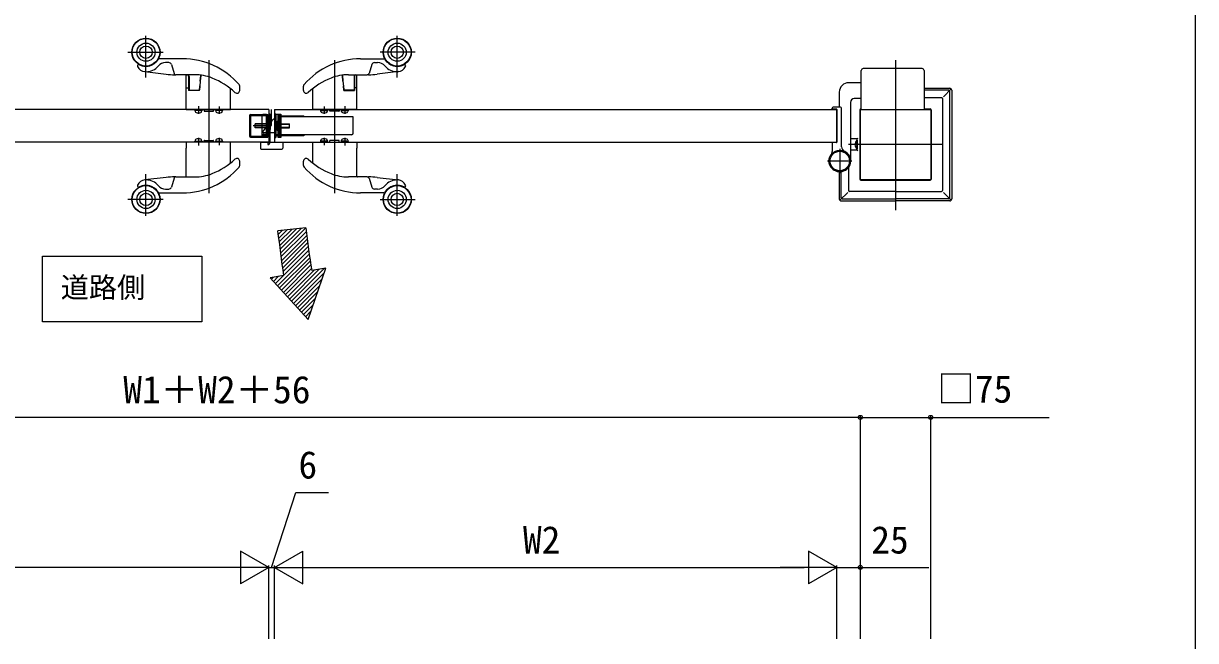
# Model space of a CAD drawing. Units: millimetres, scale not verified. Extents: x -875 to 875, y -1304 to 1298.
# Drawn here: x 250 to 875, y 590 to 920 of the extents above; entities that cross this region are included whole.
import ezdxf
from ezdxf.enums import TextEntityAlignment as Align

# ---------------------------------------------------------------- set-up
doc = ezdxf.new("R2010")
doc.units = ezdxf.units.MM
doc.header["$LTSCALE"] = 6
for name, color, linetype in [('0-2_USER1', 3, 'Continuous'), ('0-5_YKK_12', 2, 'Continuous'), ('0-7_YKK_A1', 4, 'Continuous'), ('0-8_YKK_D', 6, 'Continuous'), ('0-9_YKK_ZWAK', 7, 'Continuous')]:
    doc.layers.add(name, color=color, linetype=linetype)
doc.styles.add('ＭＳ ゴシック', font='')
doc.styles.get('ＭＳ ゴシック').set_extended_font_data('MS Gothic')

msp = doc.modelspace()

# ---------------------------------------------------------------- linework, layer by layer
at = {"layer": '0-2_USER1'}
msp.add_lwpolyline([(345, 795.5), (345, 760.5), (260, 760.5), (260, 795.5)], close=True, dxfattribs=at)
at = {"layer": '0-5_YKK_12'}
for p, q in [((382.25, 865.25), (382.25, 873.75)), ((382.15, 865), (372.391, 865))]:
    msp.add_line(p, q, dxfattribs=at)
at = {"layer": '0-7_YKK_A1'}
for p, q in [((315.25, 890.811), (315.25, 913.05)), ((449.25, 890.811), (449.25, 913.05)), ((305.6, 904.25), (324.4, 904.25)), ((334.75, 900.75), (322.321, 900.75)), ((429.75, 900.75), (442.179, 900.75)), ((458.9, 904.25), (440.1, 904.25)), ((314.653, 893.886), (326.018, 892.518)), ((327.392, 898.75), (325.703, 898.75)), ((328.826, 897.691), (330.283, 892.956)), ((348.75, 899.952), (348.75, 829.021)), ((415.75, 899.952), (415.75, 829.021)), ((435.674, 897.691), (434.217, 892.956)), ((437.108, 898.75), (438.797, 898.75)), ((449.847, 893.886), (438.482, 892.518)), ((696.75, 873.75), (696.75, 894.5)), ((729.25, 895.5), (697.75, 895.5)), ((715, 900), (715, 820)), ((730.25, 894.5), (730.25, 873.75)), ((330.498, 892.25), (331.232, 892.25)), ((341.25, 892.25), (331.232, 892.25)), ((336.75, 885.25), (336.75, 891.75)), ((338, 891.5), (338, 885.25)), ((338.25, 891.25), (338.25, 890.367)), ((344.172, 888.82), (343.941, 886.18)), ((344.436, 891.837), (344.172, 888.82)), ((344.174, 888.745), (344.439, 891.782)), ((344.444, 891.904), (344.45, 891.903)), ((420.056, 891.904), (420.05, 891.903)), ((420.326, 888.745), (420.061, 891.782)), ((420.064, 891.837), (420.328, 888.82)), ((420.328, 888.82), (420.559, 886.18)), ((423.25, 892.25), (433.268, 892.25)), ((426.25, 891.25), (426.25, 890.367)), ((426.5, 891.5), (426.5, 885.25)), ((427.75, 885.25), (427.75, 891.75)), ((434.002, 892.25), (433.268, 892.25)), ((696.75, 888), (690, 888)), ((336.75, 873.75), (336.75, 885.25)), ((336.75, 885.25), (338, 885.25)), ((338, 885.25), (338, 883.9)), ((343.75, 883.9), (338, 883.9)), ((338.5, 884), (343.521, 884)), ((343.75, 883.9), (343.956, 886.254)), ((343.941, 886.18), (343.77, 884.228)), ((360.25, 873.75), (360.25, 884.654)), ((365.25, 883.881), (365.25, 886.073)), ((399.25, 883.881), (399.25, 886.073)), ((404.25, 873.75), (404.25, 884.654)), ((420.75, 883.9), (420.544, 886.254)), ((420.559, 886.18), (420.73, 884.228)), ((420.75, 883.9), (426.5, 883.9)), ((426, 884), (420.979, 884)), ((426.5, 885.25), (426.5, 883.9)), ((427.75, 885.25), (426.5, 885.25)), ((427.75, 873.75), (427.75, 885.25)), ((685, 883), (685, 875)), ((730.25, 885), (744.002, 885)), ((743.451, 883.951), (730.25, 883.951)), ((744.708, 884.708), (740.5, 880.5)), ((743.951, 826.549), (743.951, 883.451)), ((745, 884.002), (745, 825.998)), ((343.25, 875.487), (343.25, 871.464)), ((354.25, 875.264), (354.25, 871.464)), ((410.25, 875.264), (410.25, 871.464)), ((421.25, 875.487), (421.25, 871.464)), ((691, 877.5), (691, 846.25)), ((696.75, 879.5), (693, 879.5)), ((739.5, 880), (730.25, 880)), ((740, 879.5), (740, 830.5)), ((336.75, 873.75), (360.25, 873.75)), ((341.5, 873.25), (341.549, 872.69)), ((344.951, 872.69), (345, 873.25)), ((346.25, 873.75), (346.25, 872.9)), ((346.4, 872.75), (351.1, 872.75)), ((351.25, 872.9), (351.25, 873.75)), ((352.35, 873.25), (352.35, 873.75)), ((356.15, 873.25), (352.35, 873.25)), ((352.5, 873.25), (352.549, 872.69)), ((355.951, 872.69), (356, 873.25)), ((356.15, 873.75), (356.15, 873.25)), ((370.5, 870.5), (370.5, 859.5)), ((370.5, 870.5), (380.75, 870.5)), ((371, 871), (380.25, 871)), ((371, 870.5), (371, 859.5)), ((377.25, 859.25), (377.25, 870.75)), ((379.5, 871), (377.5, 871)), ((379.5, 871), (380.25, 871)), ((379.5, 859), (379.5, 871)), ((379.5, 871), (380.25, 871)), ((380.25, 871), (380.25, 859)), ((380.25, 860.21), (380.25, 871)), ((380.75, 873.75), (380.75, 856.25)), ((380.75, 871.25), (380.75, 860.5)), ((380.75, 870.5), (380.75, 859.5)), ((383.75, 873.75), (383.75, 856.25)), ((383.75, 871.25), (383.75, 858.75)), ((384.5, 871.25), (383.75, 871.25)), ((384.5, 871.25), (384.5, 858.75)), ((385.75, 858.8), (385.75, 871.2)), ((385.75, 871.2), (386.25, 871.2)), ((385.75, 871.1), (385.75, 867.5)), ((386.25, 871.2), (386.25, 858.8)), ((387.25, 870.25), (399.5, 870.25)), ((425.75, 869.75), (387.25, 869.75)), ((399.5, 869.75), (399.5, 870.25)), ((427.75, 873.75), (404.25, 873.75)), ((408.35, 873.75), (408.35, 873.25)), ((408.35, 873.25), (412.15, 873.25)), ((408.549, 872.69), (408.5, 873.25)), ((412, 873.25), (411.951, 872.69)), ((412.15, 873.25), (412.15, 873.75)), ((413.25, 872.9), (413.25, 873.75)), ((418.1, 872.75), (413.4, 872.75)), ((418.25, 873.75), (418.25, 872.9)), ((419.549, 872.69), (419.5, 873.25)), ((423, 873.25), (422.951, 872.69)), ((681.25, 874.15), (681.25, 874.5)), ((683.6, 873.9), (681.5, 873.9)), ((685.25, 875), (681.75, 875)), ((683.75, 856.25), (683.75, 873.75)), ((686.25, 853.721), (686.25, 874)), ((696, 873.5), (696, 836.5)), ((696.75, 874), (696.5, 874)), ((730.25, 874), (733.5, 874)), ((734, 873.5), (734, 836.5)), ((373.5, 864), (373.5, 866)), ((380.75, 866), (373.5, 866)), ((380.75, 865.81), (373.5, 865.81)), ((380.75, 864.19), (373.5, 864.19)), ((380.75, 864), (373.5, 864)), ((379, 863.56), (381.25, 866.187)), ((380.75, 866.75), (380.25, 866.75)), ((380.25, 863.25), (380.75, 863.25)), ((380.75, 863.6), (380.75, 866.4)), ((381.35, 863), (380.75, 863.6)), ((381.25, 866.187), (382.921, 868.138)), ((381.35, 867), (381.35, 863)), ((381.5, 863), (381.35, 863)), ((381.5, 867), (381.5, 863)), ((381.5, 863), (381.5, 867)), ((383.9, 867), (383.75, 867)), ((383.9, 863), (383.75, 863)), ((383.9, 863), (383.9, 867)), ((384.9, 866), (383.9, 867)), ((384.9, 864), (383.9, 863)), ((387.25, 866), (384.9, 866)), ((384.9, 864), (384.9, 866)), ((384.9, 865.8), (387.25, 865.8)), ((384.9, 864.2), (387.25, 864.2)), ((387.25, 864), (384.9, 864)), ((385.3, 867.5), (385.75, 867.5)), ((385.3, 867.5), (385.3, 862.5)), ((387.25, 866), (391.75, 866)), ((387.25, 865.8), (391.75, 865.8)), ((387.25, 864.2), (391.75, 864.2)), ((387.25, 864), (391.75, 864)), ((391.75, 864), (391.75, 866)), ((341.35, 856.25), (341.35, 856.75)), ((341.35, 856.75), (345.15, 856.75)), ((341.549, 857.31), (341.5, 856.75)), ((343.25, 858.536), (343.25, 854.513)), ((345, 856.75), (344.951, 857.31)), ((345.15, 856.75), (345.15, 856.25)), ((346.25, 856.25), (346.25, 857.1)), ((346.4, 857.25), (351.1, 857.25)), ((351.25, 856.25), (351.25, 857.1)), ((352.549, 857.31), (352.5, 856.75)), ((354.25, 858.536), (354.25, 854.736)), ((356, 856.75), (355.951, 857.31)), ((370.5, 859.5), (380.75, 859.5)), ((371, 859), (380.25, 859)), ((377.5, 860.5), (380.75, 860.5)), ((377.5, 859), (379.5, 859)), ((383.75, 861.25), (378, 861.25)), ((380.25, 859), (379.5, 859)), ((379.5, 859), (380.25, 859)), ((380.25, 860.291), (380.25, 859.8)), ((380.25, 859.8), (380.25, 859)), ((380.75, 859.75), (380.75, 856.25)), ((383.75, 858.75), (384.5, 858.75)), ((385.75, 860.25), (384.5, 860.25)), ((385.75, 859.75), (384.5, 859.75)), ((385.75, 862.5), (385.3, 862.5)), ((385.75, 862.5), (385.75, 860.25)), ((386.25, 858.8), (385.75, 858.8)), ((424.95, 860.25), (387.25, 860.25)), ((399.5, 859.75), (387.25, 859.75)), ((399.5, 860.25), (399.5, 859.75)), ((408.5, 856.75), (408.549, 857.31)), ((410.25, 858.536), (410.25, 854.736)), ((411.951, 857.31), (412, 856.75)), ((413.25, 856.25), (413.25, 857.1)), ((418.1, 857.25), (413.4, 857.25)), ((418.25, 856.25), (418.25, 857.1)), ((419.35, 856.75), (419.35, 856.25)), ((423.15, 856.75), (419.35, 856.75)), ((419.5, 856.75), (419.549, 857.31)), ((421.25, 858.536), (421.25, 854.513)), ((422.951, 857.31), (423, 856.75)), ((423.15, 856.25), (423.15, 856.75)), ((694.346, 857.375), (694.6, 857.375)), ((694.6, 857.375), (694.6, 852.625)), ((380.75, 856.25), (80.75, 856.25)), ((336.75, 856.25), (336.75, 854.75)), ((360.25, 856.25), (336.75, 856.25)), ((336.75, 854.75), (336.75, 853)), ((336.75, 838), (336.75, 853)), ((360.25, 845.346), (360.25, 856.25)), ((376.25, 856.25), (376.25, 853)), ((376.25, 856.25), (388.25, 856.25)), ((376.75, 852.5), (387.75, 852.5)), ((380.25, 855.75), (380.25, 855)), ((383.75, 856.25), (683.75, 856.25)), ((388.25, 856.25), (388.25, 853)), ((404.25, 856.25), (427.75, 856.25)), ((404.25, 845.346), (404.25, 856.25)), ((427.75, 856.25), (427.75, 854.75)), ((427.75, 854.75), (427.75, 853)), ((427.75, 838), (427.75, 853)), ((681.25, 855.85), (681.25, 851.331)), ((683.6, 856.1), (681.5, 856.1)), ((685.25, 852.75), (685.25, 839.75)), ((740, 855), (690, 855)), ((694.6, 852), (691, 852)), ((365.25, 843.927), (365.25, 846.119)), ((399.25, 843.927), (399.25, 846.119)), ((678.75, 846.25), (691.75, 846.25)), ((315.25, 816.95), (315.25, 839.189)), ((331.232, 837.75), (330.498, 837.75)), ((331.232, 837.75), (341.25, 837.75)), ((433.268, 837.75), (423.25, 837.75)), ((433.268, 837.75), (434.002, 837.75)), ((449.25, 816.95), (449.25, 839.189)), ((685, 840.499), (685, 825.998)), ((686.049, 826.549), (686.049, 840.556)), ((690, 843.01), (690, 830.5)), ((326.018, 837.482), (314.653, 836.114)), ((330.283, 837.044), (328.826, 832.309)), ((434.217, 837.044), (435.674, 832.309)), ((438.482, 837.482), (449.847, 836.114)), ((696.5, 836), (714.75, 836)), ((715, 835.749), (715, 825.251)), ((715.25, 836), (733.5, 836)), ((324.4, 825.75), (305.6, 825.75)), ((322.321, 829.25), (334.75, 829.25)), ((325.703, 831.25), (327.392, 831.25)), ((442.179, 829.25), (429.75, 829.25)), ((438.797, 831.25), (437.108, 831.25)), ((440.1, 825.75), (458.9, 825.75)), ((689.5, 829.5), (685.292, 825.292)), ((686.549, 826.049), (714.75, 826.049)), ((714.75, 830), (690.5, 830)), ((715.25, 830), (739.5, 830)), ((743.451, 826.049), (715.25, 826.049)), ((740.5, 829.5), (744.708, 825.292)), ((685.998, 825), (714.75, 825)), ((744.002, 825), (715.25, 825)), ((400.502, 810.59), (385.586, 809.001)), ((387.958, 809.254), (385.838, 807.133)), ((390.471, 809.521), (386.104, 805.154)), ((392.984, 809.789), (386.369, 803.174)), ((395.497, 810.057), (386.633, 801.193)), ((398.009, 810.324), (386.896, 799.211)), ((400.504, 810.574), (387.158, 797.228)), ((400.725, 808.55), (387.42, 795.245)), ((400.958, 806.538), (387.68, 793.26)), ((401.202, 804.537), (387.94, 791.275)), ((401.457, 802.546), (388.199, 789.288)), ((401.722, 800.567), (388.457, 787.301)), ((402.284, 796.638), (385.348, 779.703)), ((402.58, 794.689), (386.414, 778.523)), ((401.998, 798.597), (388.714, 785.313)), ((402.886, 792.751), (387.479, 777.344)), ((403.202, 790.822), (388.545, 776.164)), ((403.528, 788.903), (389.61, 774.985)), ((404.873, 788.002), (390.676, 773.805)), ((407.599, 788.483), (391.741, 772.626)), ((410.324, 788.964), (392.807, 771.446)), ((401.673, 761.633), (411.107, 789.102)), ((411.107, 789.102), (403.721, 787.799)), ((388.734, 785.157), (381.563, 783.893)), ((401.673, 761.633), (381.563, 783.893)), ((383.068, 784.158), (382.151, 783.241)), ((385.794, 784.639), (383.217, 782.062)), ((388.52, 785.119), (384.282, 780.882)), ((410.27, 786.664), (393.873, 770.267)), ((409.095, 783.244), (394.938, 769.087)), ((407.921, 779.825), (396.004, 767.908)), ((406.747, 776.405), (397.069, 766.728)), ((405.572, 772.986), (398.135, 765.549)), ((404.398, 769.566), (399.2, 764.369)), ((403.223, 766.147), (400.266, 763.19)), ((402.049, 762.727), (401.332, 762.01))]:
    msp.add_line(p, q, dxfattribs=at)
for points in [[(338.25, 890.367), (338.25, 885.649), (338.25, 884.25)], [(426.25, 890.367), (426.25, 885.649), (426.25, 884.25)], [(380.75, 873.75), (80.75, 873.75), (80.75, 856.25)], [(345.15, 873.75), (345.15, 873.25), (341.35, 873.25), (341.35, 873.75)], [(381.5, 856.25), (381.5, 871.25), (380.75, 871.25)], [(383.75, 873.75), (683.75, 873.75), (683.75, 856.25)], [(385.75, 871.1), (385.15, 871.1), (384.5, 871.1)], [(386.75, 871.2), (387.25, 871.2), (387.25, 858.8), (386.75, 858.8), (386.25, 858.8)], [(386.25, 871.2), (386.75, 871.2), (386.75, 858.8)], [(419.35, 873.75), (419.35, 873.25), (423.15, 873.25), (423.15, 873.75)], [(425.75, 861.05), (425.75, 868.95), (425.75, 869.75)], [(377.75, 861.5), (377.75, 862.1), (379, 863.56)], [(381.5, 867), (381.35, 867), (380.75, 866.4)], [(352.35, 856.25), (352.35, 856.75), (356.15, 856.75), (356.15, 856.25)], [(380.75, 860.5), (380.75, 859.75), (377.5, 859.75), (377.5, 860.5)], [(412.15, 856.25), (412.15, 856.75), (408.35, 856.75), (408.35, 856.25)], [(694.85, 858.25), (694.6, 858), (691, 858)], [(694.346, 857.375), (694.346, 852.625), (694.6, 852.625)], [(694.85, 851.75), (694.6, 852), (694.6, 858)], [(693.528, 856.075), (694.559, 855.573), (694.863, 855)], [(693.528, 853.925), (694.559, 854.428), (694.863, 855)]]:
    msp.add_lwpolyline(points, dxfattribs=at)
msp.add_lwpolyline([(733.75, 836.25), (696.25, 836.25), (696.25, 873.75), (733.75, 873.75)], close=True, dxfattribs=at)
for centre, radius in [((315.25, 904.25), 7.5), ((315.25, 904.25), 7.35), ((315.25, 904.25), 4.854), ((315.25, 904.25), 3.312), ((449.25, 904.25), 7.5), ((449.25, 904.25), 7.35), ((449.25, 904.25), 4.854), ((449.25, 904.25), 3.312), ((685.25, 846.25), 5.75), ((685.25, 846.25), 5.173), ((315.25, 825.75), 7.5), ((315.25, 825.75), 7.35), ((449.25, 825.75), 7.5), ((449.25, 825.75), 7.35), ((315.25, 825.75), 4.854), ((315.25, 825.75), 3.312), ((449.25, 825.75), 4.854), ((449.25, 825.75), 3.312)]:
    msp.add_circle(centre, radius, dxfattribs=at)
for centre, radius, start, end in [((315.25, 904.25), 7.5, 242.67786, 328.99194), ((322.321, 900), 0.75, 90.00099, 148.99194), ((334.75, 860.75), 40, 41.1281, 89.99959), ((429.75, 860.75), 40, 90.00041, 138.8719), ((442.179, 900), 0.75, 31.00806, 89.99901), ((449.25, 904.25), 7.5, 211.00806, 297.32214), ((311.463, 896.92), 0.75, 62.67786, 207.00257), ((315.25, 898.85), 5, 207.00257, 263.14008), ((315.25, 904.25), 7.5, 261.17985, 278.82015), ((315.25, 898.85), 5, 263.14008, 270), ((315.25, 902.45), 8.6, 270, 320.22969), ((325.703, 893.75), 5, 90, 140.22969), ((327.392, 897.25), 1.5, 17.10292, 90), ((437.108, 897.25), 1.5, 90, 162.89708), ((438.797, 893.75), 5, 39.77031, 90), ((449.25, 902.45), 8.6, 219.77031, 270), ((449.25, 904.25), 7.5, 261.17985, 278.82015), ((449.25, 898.85), 5, 270, 276.85992), ((449.25, 898.85), 5, 276.85992, 332.99743), ((453.037, 896.92), 0.75, 332.99743, 117.32214), ((697.75, 894.5), 1, 90, 180), ((729.25, 894.5), 1, 0, 90), ((330.498, 929.75), 37.5, 263.14008, 270), ((331.239, 893.25), 1, 197.10292, 210), ((331.239, 893.25), 1, 210, 270), ((337.25, 891.75), 0.5, 90, 180), ((337.25, 891.5), 0.75, 0, 90), ((336.75, 891.25), 1.5, 0, 41.81031), ((341.25, 867.25), 25, 68.13628, 89.99998), ((345.432, 891.75), 1, 163.07655, 175), ((344.688, 891.76), 0.25, 82.01427, 175), ((335.664, 853.329), 40, 47.40829, 68.13629), ((428.836, 853.329), 40, 111.86371, 132.59171), ((423.25, 867.25), 25, 90.00002, 111.86372), ((419.812, 891.76), 0.25, 5, 97.98573), ((419.068, 891.75), 1, 5, 16.92345), ((427.75, 891.25), 1.5, 138.18969, 180), ((427.25, 891.5), 0.75, 90, 180), ((427.25, 891.75), 0.5, 0, 90), ((433.261, 893.25), 1, 270, 330), ((434.002, 929.75), 37.5, 270, 276.85992), ((433.261, 893.25), 1, 330, 342.89708), ((690, 883), 5, 90, 180), ((338.5, 884.25), 0.25, 180, 270), ((343.521, 884.25), 0.25, 270, 355), ((359.75, 884.654), 0.5, 0, 38.17852), ((363.751, 883.877), 1.498, 227.26797, 0.1403), ((363.75, 886.073), 1.5, 0, 41.1286), ((400.75, 886.073), 1.5, 138.8714, 180), ((400.749, 883.877), 1.498, 179.8597, 312.73203), ((404.75, 884.654), 0.5, 141.82148, 180), ((420.979, 884.25), 0.25, 185, 270), ((426, 884.25), 0.25, 270, 0), ((743.451, 883.451), 0.5, 0, 90), ((693, 877.5), 2, 90, 180), ((739.5, 879.5), 0.5, 0, 90), ((342.196, 872.747), 0.65, 185, 254.11915), ((343.25, 876.45), 4.5, 254.11915, 285.88085), ((344.304, 872.747), 0.65, 285.88085, 355), ((346.4, 872.9), 0.15, 180, 270), ((351.1, 872.9), 0.15, 270, 0), ((353.196, 872.747), 0.65, 185, 254.11915), ((354.25, 876.45), 4.5, 254.11915, 285.88085), ((355.304, 872.747), 0.65, 285.88085, 355), ((371, 870.5), 0.5, 90, 180), ((377.5, 870.75), 0.25, 90, 180), ((409.196, 872.747), 0.65, 185, 254.11915), ((410.25, 876.45), 4.5, 254.11915, 285.88085), ((411.304, 872.747), 0.65, 285.88085, 355), ((413.4, 872.9), 0.15, 180, 270), ((418.1, 872.9), 0.15, 270, 0), ((420.196, 872.747), 0.65, 185, 254.11915), ((421.25, 876.45), 4.5, 254.11915, 285.88085), ((422.304, 872.747), 0.65, 285.88085, 355), ((681.75, 874.5), 0.5, 90, 180), ((681.5, 874.15), 0.25, 180, 270), ((683.6, 873.75), 0.15, 0, 90), ((685.25, 874), 1, 0, 90), ((696.5, 873.5), 0.5, 90, 180), ((733.5, 873.5), 0.5, 0, 90), ((384.25, 867), 1.75, 106.60155, 139.42544), ((342.196, 857.253), 0.65, 105.88085, 175), ((343.25, 853.55), 4.5, 74.11915, 105.88085), ((344.304, 857.253), 0.65, 5, 74.11915), ((346.4, 857.1), 0.15, 90, 180), ((351.1, 857.1), 0.15, 0, 90), ((353.196, 857.253), 0.65, 105.88085, 175), ((354.25, 853.55), 4.5, 74.11915, 105.88085), ((355.304, 857.253), 0.65, 5, 74.11915), ((371, 859.5), 0.5, 180, 270), ((377.5, 859.25), 0.25, 180, 270), ((378, 861.5), 0.25, 180, 270), ((409.196, 857.253), 0.65, 105.88085, 175), ((410.25, 853.55), 4.5, 74.11915, 105.88085), ((411.304, 857.253), 0.65, 5, 74.11915), ((413.4, 857.1), 0.15, 90, 180), ((418.1, 857.1), 0.15, 0, 90), ((420.196, 857.253), 0.65, 105.88085, 175), ((421.25, 853.55), 4.5, 74.11915, 105.88085), ((422.304, 857.253), 0.65, 5, 74.11915), ((424.95, 861.05), 0.8, 270, 360), ((696.681, 855), 3.331, 134.51496, 225.48504), ((376.75, 853), 0.5, 180, 270), ((380.25, 856.25), 0.5, 270, 0), ((380.25, 856.25), 1.25, 270, 0), ((387.75, 853), 0.5, 270, 360), ((685.25, 846.25), 5.75, 141.98772, 64.89722), ((678.75, 851.331), 2.5, 321.98772, 0), ((681.5, 855.85), 0.25, 90, 180), ((683.6, 856.25), 0.15, 270, 0), ((688.75, 853.721), 2.5, 180.00002, 244.89722), ((335.664, 876.671), 40, 291.86371, 312.59171), ((359.75, 845.346), 0.5, 321.82148, 0), ((363.751, 846.123), 1.498, 359.8597, 132.73203), ((363.75, 843.927), 1.5, 318.8714, 0), ((400.75, 843.927), 1.5, 180, 221.1286), ((400.749, 846.123), 1.498, 47.26797, 180.1403), ((428.836, 876.671), 40, 227.40829, 248.13629), ((404.75, 845.346), 0.5, 180, 218.17852), ((330.498, 800.25), 37.5, 90, 96.85992), ((331.239, 836.75), 1, 90, 150), ((334.75, 869.25), 40, 270.00041, 318.8719), ((336.35, 838.25), 0.5, 270, 323.55544), ((337.25, 838), 0.5, 180, 185.39634), ((341.25, 862.75), 25, 270.00002, 291.86372), ((429.75, 869.25), 40, 221.1281, 269.99959), ((423.25, 862.75), 25, 248.13628, 269.99998), ((427.25, 838), 0.5, 354.60366, 0), ((428.15, 838.25), 0.5, 216.44456, 270), ((433.261, 836.75), 1, 30, 90), ((434.002, 800.25), 37.5, 83.14008, 90), ((311.463, 833.08), 0.75, 152.99743, 297.32214), ((315.25, 831.15), 5, 96.85992, 152.99743), ((315.25, 825.75), 7.5, 31.00806, 117.32214), ((315.25, 825.75), 7.5, 81.17985, 98.82015), ((315.25, 831.15), 5, 90, 96.85992), ((315.25, 827.55), 8.6, 39.77031, 90), ((325.703, 836.25), 5, 219.77031, 270), ((327.392, 832.75), 1.5, 270, 342.89708), ((331.239, 836.75), 1, 150, 162.89708), ((433.261, 836.75), 1, 17.10292, 30), ((437.108, 832.75), 1.5, 197.10292, 270), ((438.797, 836.25), 5, 270, 320.22969), ((449.25, 827.55), 8.6, 90, 140.22969), ((449.25, 825.75), 7.5, 62.67786, 148.99194), ((449.25, 825.75), 7.5, 81.17985, 98.82015), ((449.25, 831.15), 5, 83.14008, 90), ((449.25, 831.15), 5, 27.00257, 83.14008), ((453.037, 833.08), 0.75, 242.67786, 27.00257), ((696.5, 836.5), 0.5, 180, 270), ((696.5, 836.5), 0.5, 180, 270), ((733.5, 836.5), 0.5, 270, 0), ((322.321, 830), 0.75, 211.00806, 269.99901), ((442.179, 830), 0.75, 270.00099, 328.99194), ((686.549, 826.549), 0.5, 180, 270), ((690.5, 830.5), 0.5, 180, 270), ((739.5, 830.5), 0.5, 270, 0), ((743.451, 826.549), 0.5, 270, 0), ((-3611.811, 269.209), 4033.679, 7.34884, 7.69047), ((735.25, 846.25), 336.642, 186.08068, 189.99886)]:
    msp.add_arc(centre, radius, start, end, dxfattribs=at)
for centre, major_axis, ratio, start_param, end_param in [((743.998, 883.998), (0.711, 0.711), 0.995146, 5.5002201, 7.0661505), ((714.75, 835.749), (0, -0.251), 0.997564, 1.5707963, 3.1415927), ((715.25, 835.749), (0, -0.251), 0.997564, 3.1415927, 4.712389), ((686.002, 826.002), (-0.711, -0.711), 0.995146, 5.5002201, 7.0661505), ((714.75, 825.251), (0, 0.251), 0.997564, 3.1415927, 4.712389), ((715.25, 825.251), (0, 0.251), 0.997564, 1.5707963, 3.1415927), ((743.998, 826.002), (0.711, -0.711), 0.995146, 5.5002201, 7.0661505)]:
    msp.add_ellipse(centre, major_axis=major_axis, ratio=ratio, start_param=start_param, end_param=end_param, dxfattribs=at)
at = {"layer": '0-8_YKK_D'}
for p, q in [((696.25, 709.5), (68.25, 709.5)), ((696.25, 591.5), (696.25, 710.5)), ((696.25, 591.5), (696.25, 710.5)), ((733.75, 591.5), (733.75, 710.5)), ((380.75, 629.5), (365.595, 638.25)), ((365.595, 638.25), (365.595, 620.75)), ((383.75, 629.5), (398.905, 638.25)), ((398.905, 620.75), (398.905, 638.25)), ((683.75, 629.5), (668.595, 638.25)), ((668.595, 638.25), (668.595, 620.75)), ((363.25, 629.5), (98.25, 629.5)), ((380.75, 629.5), (350.439, 629.5)), ((380.75, 629.5), (365.595, 620.75)), ((380.75, 629.5), (376.45, 629.5)), ((380.75, 591.5), (380.75, 630.5)), ((380.75, 591.5), (380.75, 630.5)), ((380.75, 629.5), (383.75, 629.5)), ((380.75, 629.5), (383.75, 629.5)), ((383.75, 591.5), (383.75, 630.5)), ((383.75, 591.5), (383.75, 630.5)), ((383.75, 629.5), (388.05, 629.5)), ((383.75, 629.5), (398.905, 620.75)), ((383.75, 629.5), (414.061, 629.5)), ((401.25, 629.5), (666.25, 629.5)), ((683.75, 629.5), (653.439, 629.5)), ((683.75, 629.5), (668.595, 620.75)), ((683.75, 591.5), (683.75, 630.5)), ((683.75, 591.5), (683.75, 630.5)), ((696.25, 591.5), (696.25, 630.5))]:
    msp.add_line(p, q, dxfattribs=at)
for points in [[(696.25, 709.5), (733.75, 709.5), (797.005, 709.5)], [(382.25, 629.5), (395.175, 669.5), (412.539, 669.5)], [(683.75, 629.5), (696.25, 629.5), (732.686, 629.5)]]:
    msp.add_lwpolyline(points, dxfattribs=at)
for centre in [(696.25, 709.5), (696.25, 709.5), (733.75, 709.5), (696.25, 629.5)]:
    msp.add_circle(centre, 1.075, dxfattribs=at)
at = {"layer": '0-9_YKK_ZWAK'}
msp.add_lwpolyline([(-875, -1304.5), (875, -1304.5), (875, 1245.5)], dxfattribs=at)

# ---------------------------------------------------------------- texts
at = {"layer": '0-2_USER1', "style": 'ＭＳ ゴシック'}
msp.add_text('道路側', height=11, dxfattribs=at).set_placement((269.815, 770.031), align=Align.BOTTOM_LEFT)
at = {"layer": '0-8_YKK_D', "style": 'ＭＳ ゴシック'}
for s, p in [('W1＋W2＋56', (303.159, 712.614)), ('□75', (737.3, 712.955)), ('6', (396.584, 672.5)), ('W2', (516.307, 632.5)), ('25', (702.073, 632.5))]:
    msp.add_text(s, height=14.66, dxfattribs=at).set_placement(p, align=Align.BOTTOM_LEFT)

doc.saveas('drawing.dxf')
